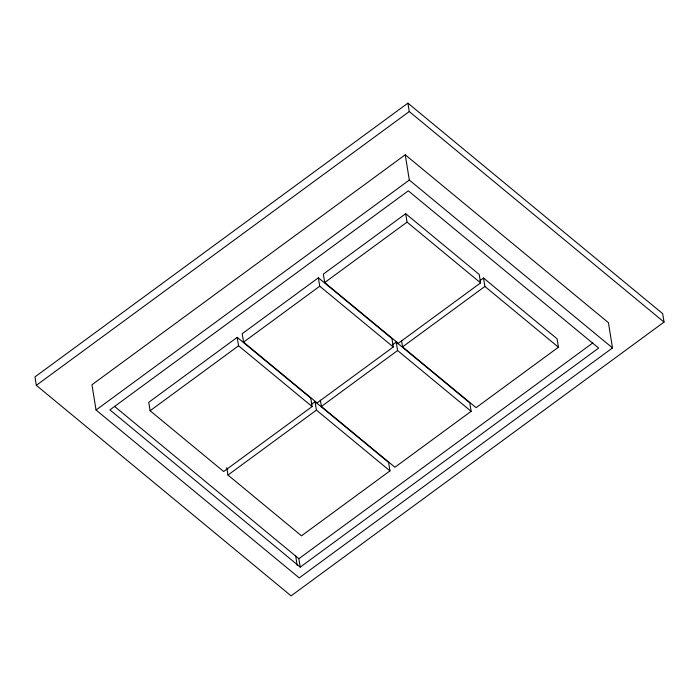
<?xml version="1.0" encoding="UTF-8"?>
<svg xmlns="http://www.w3.org/2000/svg" width="699" height="699" viewBox="0 0 699 699"><rect width="100%" height="100%" fill="white"/><g stroke="black" fill="none" stroke-linecap="round" stroke-linejoin="round"><path stroke-width="1.05" d="M407.901 103.137L34.95 376.91L36.313 385.332L291.099 595.863L664.05 322.09L662.687 313.668L407.901 103.137L409.264 111.56L664.05 322.09M36.313 385.332L409.264 111.56M405.228 154.785L91.953 384.756L96.043 410.016L299.224 577.907L612.507 347.936L608.41 322.667L405.228 154.785L409.326 180.054L612.507 347.936M96.043 410.016L409.326 180.054M237.206 337.372L148.747 402.309L150.11 410.732L223.654 471.51L312.121 406.565L310.758 398.142L237.206 337.372L238.577 345.795L312.121 406.565M318.377 277.791L242.186 333.72L243.549 342.143L317.093 402.921L393.292 346.984L391.929 338.561L318.377 277.791L319.74 286.214L393.292 346.984M405.682 213.702L323.349 274.139L324.712 282.562L398.264 343.331L480.589 282.894L479.226 274.471L405.682 213.702L407.045 222.125L480.589 282.894M150.11 410.732L238.577 345.795M243.549 342.143L319.74 286.214M324.712 282.562L407.045 222.125M311.553 404.267L315.057 401.698L388.6 462.467L389.972 470.89L301.505 535.827L227.961 475.058L226.764 467.692M392.724 344.686L396.228 342.117L469.772 402.886L471.135 411.309L394.944 467.238L321.391 406.469L320.369 400.151M480.021 280.596L483.525 278.027L557.077 338.797L558.44 347.22L476.106 407.657L402.563 346.887L401.541 340.57M227.961 475.058L316.42 410.121L315.057 401.698M321.391 406.469L397.591 350.54L396.228 342.117M402.563 346.887L484.896 286.45L483.525 278.027M300.238 567.125L109.918 409.876L408.312 190.827L598.632 348.085L300.238 567.125L298.866 558.711L592.866 342.894M484.896 286.45L558.44 347.22M397.591 350.54L471.135 411.309M316.42 410.121L389.972 470.89M114.426 406.302L298.866 558.711M295.651 555.801L297.18 565.273"/></g></svg>
